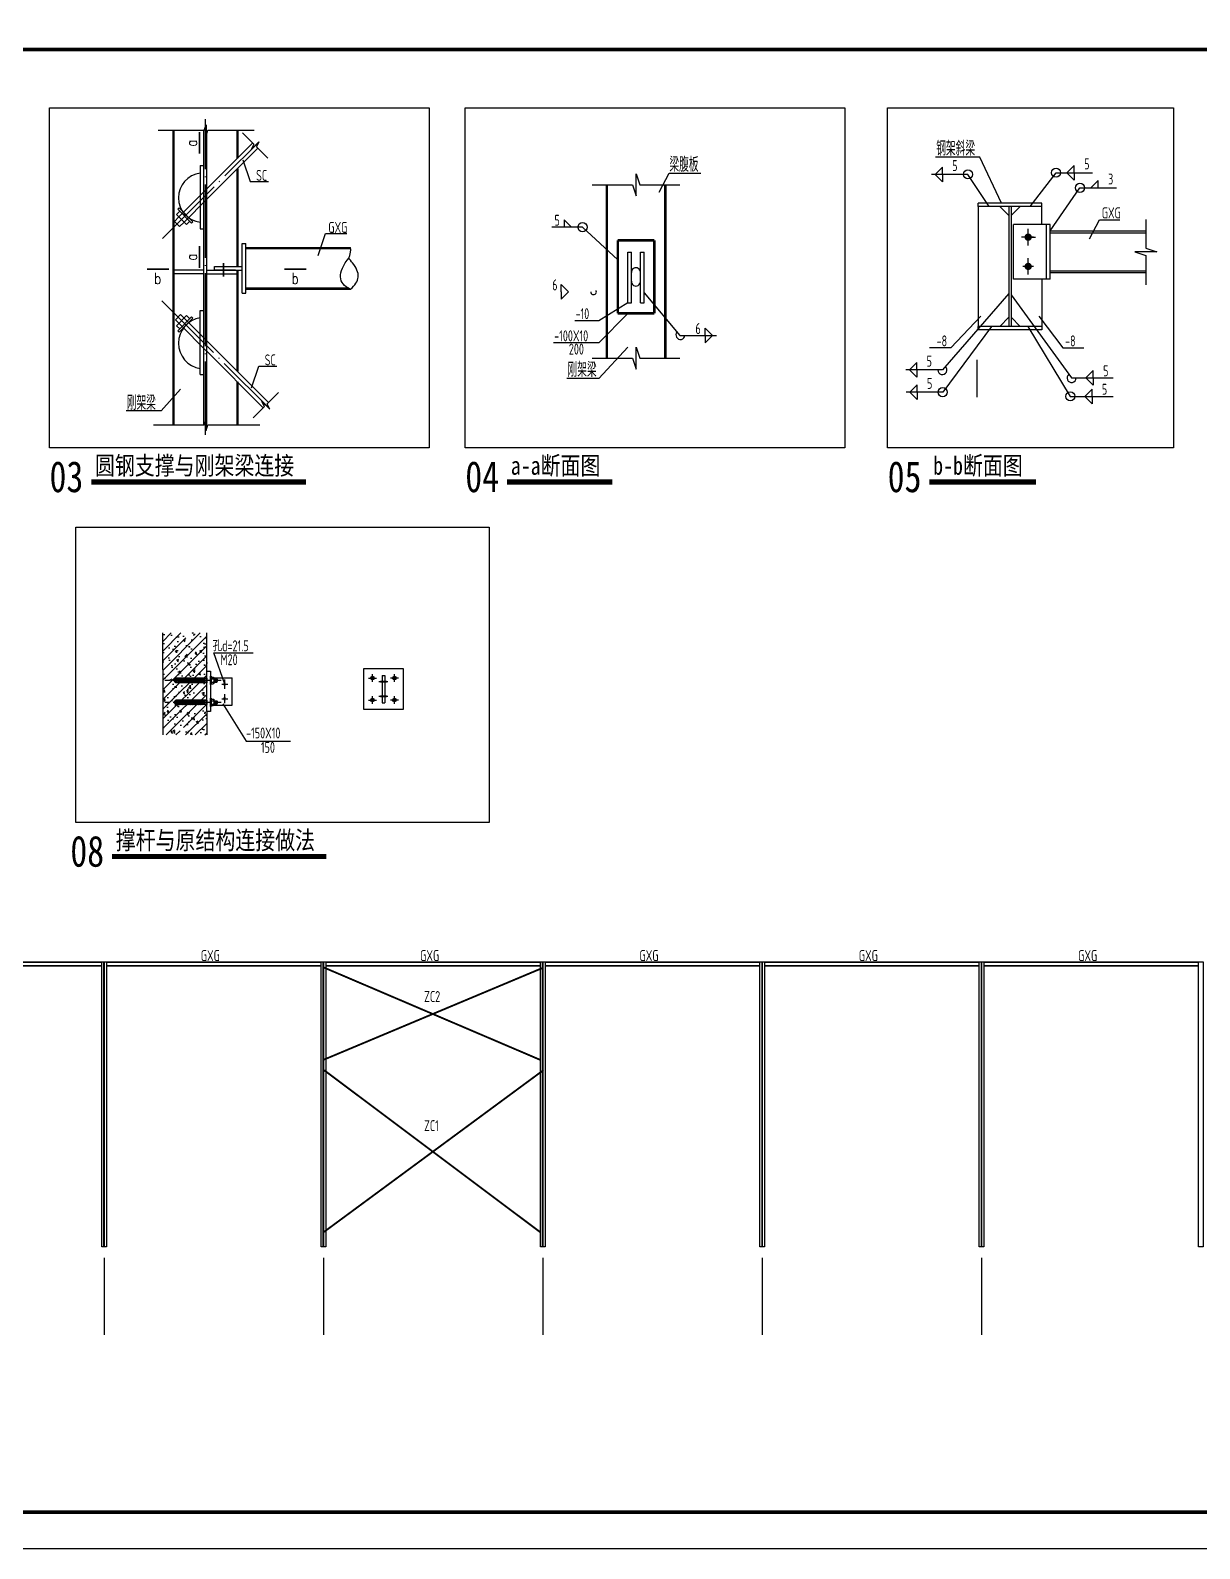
# Model space of a CAD drawing. Extents: x 10220221 to 10320221, y -710711 to -416711.
# Drawn here: x 10249010 to 10280995, y -710711 to -669186 of the extents above; entities that cross this region are included whole.
import ezdxf
from ezdxf.lldxf.tags import DXFTag

# ---------------------------------------------------------------- set-up
doc = ezdxf.new("R2010")
doc.units = 0
doc.header["$LTSCALE"] = 1000
doc.header["$MEASUREMENT"] = 0
doc.linetypes.add('DASHED2', pattern=[0.375, 0.25, -0.125])
doc.linetypes.add('DOTE', pattern=[2.42, 2, -0.2, 0.02, -0.2])
doc.layers.get('0').update_dxf_attribs({"color": 2})
for name, color, linetype in [('_0', 7, 'Continuous'), ('AXIS', 3, 'Continuous'), ('C_P_XF_', 4, 'Continuous'), ('DIM', 7, 'Continuous'), ('DIM_LEAD', 3, 'Continuous'), ('DIM_SYMB', 3, 'Continuous'), ('PUB_TEXT', 7, 'Continuous'), ('PUB_TITLE', 4, 'Continuous'), ('XX1', 7, 'Continuous'), ('ZX', 4, 'Continuous'), ('中文', 2, 'Continuous'), ('剖断线', 253, 'Continuous'), ('图名下划线', 7, 'Continuous'), ('尺寸线及数字', 253, 'Continuous'), ('层0', 7, 'Continuous'), ('层10', 7, 'Continuous'), ('层1003', 253, 'Continuous'), ('层1004', 253, 'Continuous'), ('折断线', 7, 'Continuous'), ('梁构件', 1, 'Continuous'), ('螺栓孔标注', 253, 'Continuous'), ('轴线__点划线', 253, 'Continuous'), ('钢板标注', 253, 'Continuous'), ('钢筋标注', 253, 'Continuous'), ('附图框', 251, 'Continuous')]:
    doc.layers.add(name, color=color, linetype=linetype)
doc.styles.add('BIANHAO', font='SIMHEI.TTF', dxfattribs={"width": 0.8})
doc.styles.add('GBSTYLE', font='SIMPLEX.shx', dxfattribs={"width": 0.7, "bigfont": 'HZTXT.shx'})
doc.styles.add('TSSD', font='tssdeng.shx', dxfattribs={"width": 0.7, "height": 300, "bigfont": 'tssdchn.shx'})
doc.styles.add('TUMING', font='SimSun.ttf', dxfattribs={"width": 0.8, "height": 500})
tags = doc.linetypes.add('DASH', pattern=[0.35, 0.25, -0.1]).pattern_tags.tags
tags[6:7] = [DXFTag(74, 4), DXFTag(75, 0), DXFTag(340, '0'), DXFTag(46, 1.0), DXFTag(50, 0.0), DXFTag(44, 0.0), DXFTag(45, 0.0)]
tags[4:5] = [DXFTag(74, 4), DXFTag(75, 0), DXFTag(340, '0'), DXFTag(46, 1.0), DXFTag(50, 0.0), DXFTag(44, 0.0), DXFTag(45, 0.0)]

# ---------------------------------------------------------------- blocks, each defined once
blk = doc.blocks.new('SC节点1')
for p, q in [((145, 7547), (346, 6953)), ((346, 6953), (851, 6953)), ((2211, 4935), (2412, 5530)), ((2412, 5530), (2989, 5530)), ((381, 1311), (582, 1906)), ((582, 1906), (1079, 1906)), ((-1556, 1278), (-2089, 683)), ((-2089, 683), (-3045, 683))]:
    blk.add_line(p, q)
at = {"layer": '剖断线', "const_width": 45}
for points in [[(-1034, 8314), (-1034, 7714)], [(-1034, 8314), (-1034, 7714)], [(-1034, 5194), (-1034, 4594)], [(-1034, 5194), (-1034, 4594)], [(-2474, 4555), (-1874, 4555)], [(-2474, 4555), (-1874, 4555)], [(1287, 4555), (1887, 4555)], [(1287, 4555), (1887, 4555)]]:
    blk.add_lwpolyline(points, dxfattribs=at)
at = {"layer": '图名下划线', "const_width": 70}
for points in [[(-1750, 4435), (-1750, 8358)], [(-1750, 4435), (-1750, 8358)], [(0, 7591), (0, 8358)], [(0, 7591), (0, 8358)], [(0, 4635), (0, 7308)], [(0, 4635), (0, 7308)], [(-1750, 297), (-1750, 4535)], [(-1750, 297), (-1750, 4535)], [(0, 1761), (0, 4535)], [(0, 1761), (0, 4535)], [(0, 297), (0, 1478)], [(0, 297), (0, 1478)]]:
    blk.add_lwpolyline(points, dxfattribs=at)
at = {"layer": '尺寸线及数字'}
blk.add_line((-56, 4535), (-614, 4535), dxfattribs=at)
blk.add_line((-56, 4535), (-614, 4535), dxfattribs=at)
at = {"layer": '层0', "color": 7}
for p, q in [((-1016, 7394), (-1016, 5659)), ((-1016, 7394), (-1016, 5659)), ((-1016, 7394), (-915, 7393)), ((-1016, 7394), (-1016, 5659)), ((-1016, 7394), (-1016, 5659)), ((-1016, 7394), (-915, 7393)), ((-1594, 6233), (-1630, 6197)), ((-1594, 6233), (-1630, 6197)), ((-1223, 5849), (-1594, 6233)), ((-1223, 5849), (-1594, 6233)), ((-1725, 5866), (-1602, 5989)), ((-1725, 5866), (-1602, 5989)), ((-1584, 5724), (-1725, 5866)), ((-1584, 5724), (-1725, 5866)), ((-1669, 6056), (-1580, 6146)), ((-1669, 6056), (-1580, 6146)), ((-1394, 5781), (-1669, 6056)), ((-1394, 5781), (-1669, 6056)), ((-1256, 5817), (-1630, 6197)), ((-1256, 5817), (-1630, 6197)), ((-1584, 5724), (-1461, 5848)), ((-1584, 5724), (-1461, 5848)), ((-1394, 5781), (-1307, 5868)), ((-1394, 5781), (-1307, 5868)), ((-1256, 5817), (-1223, 5849)), ((-1256, 5817), (-1223, 5849)), ((-1016, 5659), (-915, 5659)), ((-1016, 5659), (-915, 5659)), ((131, 5265), (231, 5265)), ((131, 3905), (131, 5265)), ((131, 5265), (231, 5265)), ((131, 3905), (131, 5265)), ((231, 3905), (231, 5265)), ((231, 3905), (231, 5265)), ((231, 5155), (3088, 5155)), ((231, 5155), (3088, 5155)), ((-627, 4535), (-627, 4635)), ((-627, 4635), (131, 4635)), ((-627, 4535), (-627, 4635)), ((-627, 4635), (131, 4635)), ((-915, 4535), (-1750, 4535)), ((-915, 4535), (-1750, 4535)), ((-915, 4435), (-1750, 4435)), ((-915, 4435), (-1750, 4435)), ((-915, 4435), (-1584, 4435)), ((-915, 4435), (-1584, 4435)), ((-915, 4435), (-915, 4535)), ((-915, 4435), (-915, 4535)), ((-835, 4535), (131, 4535)), ((-835, 4535), (131, 4535)), ((-835, 4435), (0, 4435)), ((-835, 4435), (0, 4435)), ((131, 3905), (231, 3905)), ((131, 3905), (231, 3905)), ((231, 4015), (3088, 4015)), ((231, 4015), (3088, 4015)), ((-1016, 1676), (-1016, 3427)), ((-1016, 3427), (-915, 3427)), ((-1016, 1676), (-1016, 3427)), ((-1016, 3427), (-915, 3427)), ((-1699, 3177), (-1558, 3319)), ((-1699, 3177), (-1558, 3319)), ((-1699, 3177), (-1602, 3080)), ((-1699, 3177), (-1602, 3080)), ((-1394, 3288), (-1669, 3013)), ((-1394, 3288), (-1669, 3013)), ((-1669, 3013), (-1580, 2923)), ((-1669, 3013), (-1580, 2923)), ((-1256, 3253), (-1630, 2873)), ((-1256, 3253), (-1630, 2873)), ((-1256, 3253), (-1630, 2873)), ((-1256, 3253), (-1630, 2873)), ((-1223, 3220), (-1594, 2836)), ((-1223, 3220), (-1594, 2836)), ((-1558, 3319), (-1461, 3222)), ((-1558, 3319), (-1461, 3222)), ((-1394, 3288), (-1307, 3201)), ((-1394, 3288), (-1307, 3201)), ((-1256, 3253), (-1223, 3220)), ((-1256, 3253), (-1223, 3220)), ((-1594, 2836), (-1630, 2873)), ((-1594, 2836), (-1630, 2873)), ((-835, 2596), (849, 912)), ((-835, 2596), (849, 912)), ((-835, 2313), (708, 770)), ((-835, 2313), (708, 770)), ((-1016, 1676), (-915, 1676)), ((-1016, 1676), (-915, 1676))]:
    blk.add_line(p, q, dxfattribs=at)
blk.add_lwpolyline([(3088, 4015), (3027, 4045), (2974, 4078), (2928, 4115), (2890, 4155), (2861, 4198), (2839, 4244), (2825, 4294), (2819, 4346), (2821, 4402), (2831, 4461), (2849, 4523), (2874, 4589), (2908, 4657), (2949, 4729), (2999, 4804), (3045, 4863), (3077, 4936), (3095, 5022), (3099, 5090), (3088, 5155)], dxfattribs=at)
blk.add_lwpolyline([(3088, 4015), (3027, 4045), (2974, 4078), (2928, 4115), (2890, 4155), (2861, 4198), (2839, 4244), (2825, 4294), (2819, 4346), (2821, 4402), (2831, 4461), (2849, 4523), (2874, 4589), (2908, 4657), (2949, 4729), (2999, 4804), (3045, 4863), (3077, 4936), (3095, 5022), (3099, 5090), (3088, 5155)], dxfattribs=at)
at = {"layer": '层0', "color": 7, "const_width": 45}
blk.add_lwpolyline([(-381, 4355), (-381, 4725)], dxfattribs=at)
blk.add_lwpolyline([(-381, 4355), (-381, 4725)], dxfattribs=at)
at = {"layer": '层0'}
for centre, radius, start, end in [((-943, 6511), 673, 96.2653, 263.7419), ((-943, 6511), 673, 96.2653, 263.7418), ((-915, 2534), 700, 98.2763, 261.7185), ((-915, 2534), 700, 98.2813, 261.7188)]:
    blk.add_arc(centre, radius, start, end, dxfattribs=at)
at = {"layer": '层1003'}
for p, q in [((-835, 6756), (415, 8006)), ((-835, 6756), (415, 8006)), ((-835, 6473), (557, 7865)), ((-835, 6473), (557, 7865))]:
    blk.add_line(p, q, dxfattribs=at)
at = {"layer": '层1004', "linetype": 'DASH'}
for p, q in [((-915, 297), (-915, 8358)), ((-835, 297), (-835, 8358)), ((231, 5125), (3088, 5125)), ((231, 4045), (3033, 4045))]:
    blk.add_line(p, q, dxfattribs=at)
at = {"layer": '层1004', "color": 7}
for p, q in [((-1602, 5989), (-835, 6756)), ((-1602, 5989), (-835, 6756)), ((-1461, 5848), (-835, 6473)), ((-1461, 5848), (-835, 6473)), ((3045, 4863), (3045, 4863)), ((3045, 4863), (3045, 4863)), ((-1602, 3080), (-815, 2293)), ((-1602, 3080), (-815, 2293)), ((-1461, 3222), (-835, 2596)), ((-1461, 3222), (-835, 2596))]:
    blk.add_line(p, q, dxfattribs=at)
blk.add_lwpolyline([(3088, 4015), (3136, 4052), (3177, 4091), (3213, 4131), (3242, 4172), (3266, 4213), (3284, 4256), (3296, 4300), (3303, 4344), (3304, 4390), (3298, 4437), (3287, 4484), (3270, 4533), (3248, 4582), (3219, 4633), (3185, 4684), (3149, 4734), (3118, 4762), (3090, 4801), (3066, 4835), (3045, 4863), (3045, 4863)], dxfattribs=at)
blk.add_lwpolyline([(3088, 4015), (3136, 4052), (3177, 4091), (3213, 4131), (3242, 4172), (3266, 4213), (3284, 4256), (3296, 4300), (3303, 4344), (3304, 4390), (3298, 4437), (3287, 4484), (3270, 4533), (3248, 4582), (3219, 4633), (3185, 4684), (3149, 4734), (3118, 4762), (3090, 4801), (3066, 4835), (3045, 4863), (3045, 4863)], dxfattribs=at)
at = {"layer": '折断线'}
for points in [[(-2168, 8358), (-907, 8358), (-857, 8508), (-857, 8208), (-807, 8358), (454, 8358)], [(-2168, 8358), (-907, 8358), (-857, 8508), (-857, 8208), (-807, 8358), (454, 8358)], [(136, 8285), (447, 7974), (377, 7833), (589, 8045), (518, 7903), (829, 7592)], [(136, 8285), (447, 7974), (377, 7833), (589, 8045), (518, 7903), (829, 7592)], [(429, 491), (740, 803), (669, 944), (882, 732), (811, 873), (1122, 1184)], [(429, 491), (740, 803), (669, 944), (882, 732), (811, 873), (1122, 1184)], [(-2298, 297), (-906, 297), (-856, 447), (-856, 147), (-806, 297), (608, 297)], [(-2298, 297), (-906, 297), (-856, 447), (-856, 147), (-806, 297), (608, 297)]]:
    blk.add_lwpolyline(points, dxfattribs=at)
at = {"layer": '轴线__点划线', "color": 94, "linetype": 'DOTE'}
for p, q in [((-875, 32), (-875, 8660)), ((-2052, 5397), (583, 8032)), ((-2072, 3692), (875, 744))]:
    blk.add_line(p, q, dxfattribs=at)
at = {"ltscale": 50, "style": 'GBSTYLE', "width": 0.8}
for p in [(-1108, 7908, 0), (-1108, 4788, 0)]:
    blk.add_text('a', height=300, rotation=90, dxfattribs=at).set_placement(p)
for p in [(-2279, 4155, 0), (1482, 4155, 0)]:
    blk.add_text('b', height=300, dxfattribs=at).set_placement(p)
at = {"layer": '钢筋标注', "style": 'TSSD', "width": 0.7}
for s, height, p in [('SC', 300, (511, 6974, 0)), ('GXG', 300, (2486, 5551, 0)), ('SC', 300, (746, 1927, 0)), ('刚架梁', 400, (-3028, 705, 0))]:
    blk.add_text(s, height=height, dxfattribs=at).set_placement(p)
blk = doc.blocks.new('SC节点4')
for p, q in [((629, 4839), (901, 5359)), ((901, 5359), (1769, 5359)), ((-1965, 4084), (-1965, 3884)), ((-230, 1815), (-1016, 1326)), ((-1016, 1326), (-1674, 1326)), ((-230, 1525), (-1016, 720)), ((-1016, 720), (-2257, 720)), ((-230, 606), (-1016, -254)), ((-1016, -254), (-1893, -254))]:
    blk.add_line(p, q)
blk.add_arc((-1164, 2117), 77.6, 180, 28.5309)
at = {"layer": 'DIM_LEAD'}
for p, q in [((220, 2086), (1193, 922)), ((1193, 922), (2195, 922))]:
    blk.add_line(p, q, dxfattribs=at)
blk.add_lwpolyline([(220, 2086, 0, 26.7, 0), (284, 2009, 0, 0, 0)], format="xyseb", dxfattribs=at)
at = {"layer": '图名下划线', "const_width": 70}
for points in [[(-800, 300), (-800, 5043)], [(-800, 300), (-800, 5043)], [(800, 5043), (800, 300)], [(800, 5043), (800, 300)], [(-500, 1525), (-500, 3525)], [(-500, 3525), (500, 3525)], [(-500, 1525), (-500, 3525)], [(-500, 3525), (500, 3525)], [(500, 3525), (500, 1525)], [(500, 3525), (500, 1525)], [(500, 1525), (-500, 1525)], [(500, 1525), (-500, 1525)]]:
    blk.add_lwpolyline(points, dxfattribs=at)
at = {"layer": '层1003'}
for p, q in [((-1465, 3884), (-2306, 3884)), ((-1465, 3884), (-2306, 3884)), ((-1765, 3884), (-1965, 4084)), ((-1765, 3884), (-1965, 4084)), ((-500, 2992), (-1465, 3884)), ((-500, 2992), (-1465, 3884)), ((-2051, 2117), (-2051, 2317)), ((-1851, 2117), (-2051, 2317)), ((-2051, 2117), (-2051, 2317)), ((-1851, 2117), (-2051, 2317)), ((-2051, 2117), (-2051, 1917)), ((-1851, 2117), (-2051, 1917)), ((-2051, 2117), (-2051, 1917)), ((-1851, 2117), (-2051, 1917)), ((1888, 922), (1888, 1122)), ((1888, 1122), (2088, 922)), ((1888, 922), (1888, 1122)), ((1888, 1122), (2088, 922)), ((1888, 922), (1888, 722)), ((1888, 722), (2088, 922)), ((1888, 922), (1888, 722)), ((1888, 722), (2088, 922))]:
    blk.add_line(p, q, dxfattribs=at)
blk.add_circle((-1465, 3884), 125, dxfattribs=at)
blk.add_circle((-1465, 3884), 125, dxfattribs=at)
blk.add_arc((1213, 939), 125, 141.0868, 352.1743, dxfattribs=at)
at = {"layer": '层1004'}
for p, q in [((-230, 1815), (-230, 3205)), ((-230, 3205), (-130, 3205)), ((-230, 1815), (-230, 3205)), ((-230, 3205), (-130, 3205)), ((-130, 1815), (-130, 3205)), ((-130, 1815), (-130, 3205)), ((120, 1815), (120, 3205)), ((120, 3205), (220, 3205)), ((120, 1815), (120, 3205)), ((120, 3205), (220, 3205)), ((220, 1815), (220, 3205)), ((220, 1815), (220, 3205)), ((-230, 1815), (-130, 1815)), ((-230, 1815), (-130, 1815)), ((120, 1815), (220, 1815)), ((120, 1815), (220, 1815))]:
    blk.add_line(p, q, dxfattribs=at)
for centre, start, end in [((-5, 2650), 357.6914, 182.3086), ((-5, 2650), 357.6879, 182.3121), ((-5, 2400), 177.713, 2.2764), ((-5, 2400), 177.7198, 2.2766)]:
    blk.add_arc(centre, 125, start, end, dxfattribs=at)
at = {"layer": '折断线'}
for points in [[(-1200, 5043), (-100, 5043), (0, 4743), (0, 5343), (100, 5043), (1200, 5043)], [(-1200, 5043), (-100, 5043), (0, 4743), (0, 5343), (100, 5043), (1200, 5043)], [(-1200, 300), (-100, 300), (0, 0), (0, 600), (100, 300), (1200, 300)], [(-1200, 300), (-100, 300), (0, 0), (0, 600), (100, 300), (1200, 300)]]:
    blk.add_lwpolyline(points, dxfattribs=at)
at = {"layer": '钢筋标注', "style": 'TSSD', "width": 0.7}
for s, height, p in [('梁腹板', 400, (911, 5401)), ('5', 300, (-2233, 3922)), ('6', 300, (-2294, 2156)), ('-10', 300, (-1656, 1368)), ('6', 300, (1623, 961)), ('-100X10', 300, (-2240, 762)), ('200', 300, (-1839, 399)), ('刚架梁', 400, (-1876, -212))]:
    blk.add_text(s, height=height, dxfattribs=at).set_placement(p)
blk = doc.blocks.new('SC节点5')
for p, q in [((-825, 6462), (-2034, 6462)), ((-231, 5205), (-825, 6462)), ((2176, 4227), (2449, 4747)), ((2449, 4747), (3006, 4747)), ((-792, 2116), (-1620, 1245)), ((787, 2116), (1447, 1245)), ((-1620, 1245), (-2197, 1245)), ((1447, 1245), (2023, 1245))]:
    blk.add_line(p, q)
at = {"linetype": 'ByBlock', "ltscale": 0.01}
for p, q in [((-870, 5115), (-870, 5205)), ((870, 5115), (870, 5205))]:
    blk.add_line(p, q, dxfattribs=at)
at = {"layer": '中文'}
for p, q in [((870, 5205), (-870, 5205)), ((870, 5205), (-870, 5205)), ((870, 5115), (-870, 5115)), ((-870, 5115), (-870, 1835)), ((870, 5115), (-870, 5115)), ((-30, 4865), (-280, 5115)), ((-30, 4865), (-280, 5115)), ((-30, 5115), (-30, 1835)), ((-30, 5115), (-30, 1835)), ((30, 5115), (30, 1835)), ((280, 5115), (30, 4865)), ((30, 5115), (30, 1835)), ((280, 5115), (30, 4865)), ((870, 4625), (870, 5115)), ((1099, 4445), (3719, 4445)), ((1099, 4445), (3719, 4445)), ((870, 3125), (870, 1835)), ((870, 3125), (870, 1835)), ((1099, 3305), (3719, 3305)), ((1099, 3305), (3719, 3305)), ((-30, 2085), (-280, 1835)), ((-30, 2085), (-280, 1835)), ((30, 2085), (280, 1835)), ((30, 2085), (280, 1835)), ((-870, 1745), (-870, 1835)), ((870, 1835), (-870, 1835)), ((-870, 1745), (-870, 1835)), ((870, 1835), (-870, 1835)), ((870, 1745), (-870, 1745)), ((870, 1745), (-870, 1745)), ((870, 1835), (870, 1745)), ((870, 1835), (870, 1745))]:
    blk.add_line(p, q, dxfattribs=at)
at = {"layer": '尺寸线及数字'}
blk.add_line((-900, -100), (-900, 923), dxfattribs=at)
blk.add_line((-900, -100), (-900, 923), dxfattribs=at)
at = {"layer": '层10'}
for p, q in [((99, 3125), (99, 4625)), ((1099, 4625), (99, 4625)), ((99, 3125), (99, 4625)), ((1099, 4625), (99, 4625)), ((999, 3125), (999, 4625)), ((999, 3125), (999, 4625)), ((1099, 3125), (1099, 4625)), ((1099, 3125), (1099, 4625)), ((649, 4275), (349, 4275)), ((649, 4275), (349, 4275)), ((499, 4050), (499, 4500)), ((499, 4050), (499, 4500)), ((649, 3475), (349, 3475)), ((649, 3475), (349, 3475)), ((499, 3250), (499, 3700)), ((499, 3250), (499, 3700)), ((1099, 3125), (99, 3125)), ((1099, 3125), (99, 3125))]:
    blk.add_line(p, q, dxfattribs=at)
at = {"layer": '层10', "color": 7}
for p, q in [((499, 4275), (321, 4275)), ((499, 4275), (321, 4275)), ((499, 4075), (499, 4475)), ((499, 4075), (499, 4475)), ((499, 4275), (703, 4275)), ((499, 4275), (703, 4275))]:
    blk.add_line(p, q, dxfattribs=at)
at = {"layer": '层10', "const_width": 100}
for points in [[(549, 4275, 1), (449, 4275, 1), (549, 4275, 1)], [(549, 4275, 1), (449, 4275, 1), (549, 4275, 1)], [(549, 3475, 1), (449, 3475, 1), (549, 3475, 1)], [(549, 3475, 1), (449, 3475, 1), (549, 3475, 1)]]:
    blk.add_lwpolyline(points, format="xyb", dxfattribs=at)
at = {"layer": '层1003'}
for p, q in [((1561, 6038), (1761, 6238)), ((1561, 6038), (1761, 6238)), ((1761, 6038), (1761, 6238)), ((1761, 6038), (1761, 6238)), ((-1149, 5992), (-2149, 5992)), ((-1149, 5992), (-2149, 5992)), ((-1849, 6192), (-2049, 5992)), ((-1849, 6192), (-2049, 5992)), ((-1849, 5792), (-2049, 5992)), ((-1849, 5792), (-2049, 5992)), ((-1849, 5992), (-1849, 6192)), ((-1849, 5992), (-1849, 6192)), ((-1849, 5992), (-1849, 5792)), ((-1849, 5992), (-1849, 5792)), ((-564, 5115), (-1149, 5992)), ((-564, 5115), (-1149, 5992)), ((550, 5115), (1261, 6038)), ((550, 5115), (1261, 6038)), ((1261, 6038), (2262, 6038)), ((1261, 6038), (2262, 6038)), ((1561, 6038), (1761, 5838)), ((1561, 6038), (1761, 5838)), ((1761, 6038), (1761, 5838)), ((1761, 6038), (1761, 5838)), ((2216, 5625), (2416, 5825)), ((2216, 5625), (2416, 5825)), ((2416, 5625), (2416, 5825)), ((2416, 5625), (2416, 5825)), ((1099, 4445), (1916, 5625)), ((1099, 4445), (1916, 5625)), ((1916, 5625), (2916, 5625)), ((1916, 5625), (2916, 5625)), ((-30, 2733), (-1849, 644)), ((-30, 2733), (-1849, 644)), ((30, 2698), (1686, 426)), ((30, 2698), (1686, 426)), ((-506, 1835), (-1838, 36)), ((-506, 1835), (-1838, 35)), ((492, 1835), (1652, -79)), ((492, 1835), (1652, -79)), ((-2549, 844), (-2749, 644)), ((-2549, 844), (-2749, 644)), ((-2549, 644), (-2549, 844)), ((-2549, 644), (-2549, 844)), ((-1849, 644), (-2849, 644)), ((-1849, 644), (-2849, 644)), ((-2549, 444), (-2749, 644)), ((-2549, 444), (-2749, 644)), ((-2549, 644), (-2549, 444)), ((-2549, 644), (-2549, 444)), ((1686, 426), (2821, 426)), ((1686, 426), (2821, 426)), ((2080, 426), (2280, 626)), ((2080, 426), (2280, 626)), ((2080, 426), (2280, 226)), ((2080, 426), (2280, 226)), ((2280, 426), (2280, 626)), ((2280, 426), (2280, 626)), ((2280, 426), (2280, 226)), ((2280, 426), (2280, 226)), ((-1838, 36), (-2838, 36)), ((-1838, 35), (-2838, 35)), ((-2538, 236), (-2738, 36)), ((-2538, 236), (-2738, 35)), ((-2538, -164), (-2738, 36)), ((-2538, -165), (-2738, 35)), ((-2538, 36), (-2538, 236)), ((-2538, 35), (-2538, 236)), ((-2538, 36), (-2538, -164)), ((-2538, 35), (-2538, -165)), ((2045, -79), (2245, 121)), ((2045, -79), (2245, 121)), ((2245, -79), (2245, 121)), ((2245, -79), (2245, 121)), ((1652, -79), (2652, -79)), ((1652, -79), (2825, -79)), ((2045, -79), (2245, -279)), ((2045, -79), (2245, -279)), ((2245, -79), (2245, -279)), ((2245, -79), (2245, -279))]:
    blk.add_line(p, q, dxfattribs=at)
for centre in [(-1149, 5992), (-1149, 5992), (1261, 6038), (1261, 6038), (1916, 5625), (1916, 5625), (-1838, 36), (-1838, 35), (1652, -79), (1652, -79)]:
    blk.add_circle(centre, 125, dxfattribs=at)
for centre, start, end in [((-1849, 644), 179.9091, 48.9607), ((-1849, 644), 179.9013, 48.9919), ((1686, 426), 126.1724, 0), ((1686, 426), 126.175, 0)]:
    blk.add_arc(centre, 125, start, end, dxfattribs=at)
for points in [[(-564, 5115), (-632, 5190), (-607, 5207)], [(-564, 5115), (-632, 5190), (-607, 5207)], [(550, 5115), (599, 5204), (623, 5185)], [(550, 5115), (599, 5204), (623, 5185)], [(1099, 4445), (1143, 4536), (1168, 4519)], [(1099, 4445), (1143, 4536), (1168, 4519)], [(-30, 2733), (-85, 2648), (-107, 2667)], [(-30, 2733), (-85, 2648), (-107, 2667)], [(30, 2698), (101, 2626), (77, 2609)], [(30, 2698), (101, 2626), (77, 2609)], [(-506, 1835), (-554, 1746), (-578, 1764)], [(-506, 1835), (-554, 1746), (-578, 1764)], [(492, 1835), (557, 1758), (531, 1742)], [(492, 1835), (557, 1758), (531, 1742)]]:
    blk.add_solid(points, dxfattribs=at)
at = {"layer": '层1004', "linetype": 'DASH'}
for p, q in [((1099, 4395), (3719, 4395)), ((1099, 3355), (3719, 3355))]:
    blk.add_line(p, q, dxfattribs=at)
at = {"layer": '折断线'}
blk.add_lwpolyline([(3719, 4760), (3719, 3975), (4019, 3875), (3419, 3875), (3719, 3775), (3719, 2970)], dxfattribs=at)
blk.add_lwpolyline([(3719, 4760), (3719, 3975), (4019, 3875), (3419, 3875), (3719, 3775), (3719, 2970)], dxfattribs=at)
at = {"layer": '钢筋标注', "style": 'TSSD', "width": 0.7}
for s, height, p in [('钢架斜梁', 400, (-2016, 6504)), ('5', 300, (-1579, 6082)), ('5', 300, (2032, 6128)), ('3', 300, (2686, 5715)), ('GXG', 300, (2512, 4789)), ('-8', 300, (-2006, 1287)), ('-8', 300, (1509, 1287)), ('5', 300, (-2279, 734)), ('5', 300, (-2268, 126)), ('5', 300, (2550, 469)), ('5', 300, (2515, -36))]:
    blk.add_text(s, height=height, dxfattribs=at).set_placement(p)
blk = doc.blocks.new('A$C28856B2C')
at = {"layer": 'XX1'}
h = blk.add_hatch(dxfattribs=at)
h.set_pattern_fill('ANSI31', color=256, scale=15, angle=-180, style=0)
h.set_pattern_definition([(135, (-168973.6758, 823486.4336), (-1.3258252147, -1.3258252147), [])])
h.paths.add_polyline_path([(42.7, 15), (47.7, 21), (50.9, 21), (51.2, 21.6), (51.2, 21), (56.1, 21), (56.5, 21.6), (56.5, 21), (61.4, 21), (61.7, 21.6), (61.8, 21), (66.7, 21), (67, 21.6), (67.1, 21), (72, 21), (72.3, 21.6), (72.3, 21), (77.3, 21), (77.6, 21.6), (77.6, 21), (82.5, 21), (82.9, 21.6), (82.9, 21), (87.8, 21), (88.1, 21.6), (88.2, 21), (93.1, 21), (93.4, 21.6), (93.4, 21), (98.4, 21), (98.7, 21.6), (98.7, 21), (103.6, 21), (104, 21.6), (104, 21), (108.9, 21), (109.2, 21.6), (109.3, 21), (114.2, 21), (114.5, 21.6), (114.6, 21), (119.5, 21), (119.8, 21.6), (119.8, 21), (124.7, 21), (125.1, 21.6), (125.1, 21), (130, 21), (130.3, 21.6), (130.4, 21), (135.3, 21), (135.6, 21.6), (135.7, 21), (140.6, 21), (140.9, 21.6), (140.9, 21), (145.9, 21), (146.2, 21.6), (146.2, 21), (153.2, 21), (153.2, 23.4), (40.3, 23.4), (33.8, 15)])
h.paths.add_polyline_path([(40.3, 6.6), (153.2, 6.6), (153.2, 9), (143.9, 9), (143.5, 8.4), (143.5, 9), (138.6, 9), (138.3, 8.4), (138.2, 9), (133.3, 9), (133, 8.4), (132.9, 9), (128, 9), (127.7, 8.4), (127.7, 9), (122.8, 9), (122.4, 8.4), (122.4, 9), (117.5, 9), (117.2, 8.4), (117.1, 9), (112.2, 9), (111.9, 8.4), (111.8, 9), (106.9, 9), (106.6, 8.4), (106.6, 9), (101.6, 9), (101.3, 8.4), (101.3, 9), (96.4, 9), (96, 8.4), (96, 9), (91.1, 9), (90.8, 8.4), (90.7, 9), (85.8, 9), (85.5, 8.4), (85.5, 9), (80.5, 9), (80.2, 8.4), (80.2, 9), (75.3, 9), (74.9, 8.4), (74.9, 9), (70, 9), (69.7, 8.4), (69.6, 9), (64.7, 9), (64.4, 8.4), (64.3, 9), (59.4, 9), (59.1, 8.4), (59.1, 9), (54.2, 9), (53.8, 8.4), (53.8, 9), (48.9, 9), (48.6, 8.4), (48.5, 9), (47.7, 9), (42.7, 15), (33.8, 15)])
at = {"layer": 'XX1', "linetype": 'DASHED2', "ltscale": 0.1}
blk.add_line((205.6, 15), (0, 15), dxfattribs=at)
at = {"layer": 'XX1', "color": 7}
for p, q in [((47.7, 21), (42.7, 15)), ((47.7, 9), (42.7, 15)), ((153.2, 21), (47.7, 21)), ((153.2, 9), (47.7, 9)), ((48.5, 9), (51.2, 21)), ((48.5, 9), (50.9, 21)), ((48.5, 9), (48.6, 8.4)), ((48.6, 8.4), (48.9, 9)), ((48.9, 9), (51.2, 21)), ((50.9, 21), (51.2, 21.6)), ((51.2, 21.6), (51.2, 21)), ((53.8, 9), (56.5, 21)), ((53.8, 9), (56.1, 21)), ((53.8, 8.4), (54.2, 9)), ((53.8, 9), (53.8, 8.4)), ((54.2, 9), (56.5, 21)), ((56.1, 21), (56.5, 21.6)), ((56.5, 21.6), (56.5, 21)), ((59.1, 9), (61.8, 21)), ((59.1, 9), (61.4, 21)), ((59.1, 8.4), (59.4, 9)), ((59.1, 9), (59.1, 8.4)), ((59.4, 9), (61.8, 21)), ((61.4, 21), (61.7, 21.6)), ((61.7, 21.6), (61.8, 21)), ((64.3, 9), (67.1, 21)), ((64.3, 9), (66.7, 21)), ((64.3, 9), (64.4, 8.4)), ((64.4, 8.4), (64.7, 9)), ((64.7, 9), (67.1, 21)), ((66.7, 21), (67, 21.6)), ((67, 21.6), (67.1, 21)), ((69.6, 9), (72.3, 21)), ((69.6, 9), (72, 21)), ((69.6, 9), (69.7, 8.4)), ((69.7, 8.4), (70, 9)), ((70, 9), (72.3, 21)), ((72, 21), (72.3, 21.6)), ((72.3, 21.6), (72.3, 21)), ((74.9, 9), (77.6, 21)), ((74.9, 9), (77.3, 21)), ((74.9, 8.4), (75.3, 9)), ((74.9, 9), (74.9, 8.4)), ((75.3, 9), (77.6, 21)), ((77.3, 21), (77.6, 21.6)), ((77.6, 21.6), (77.6, 21)), ((80.2, 9), (82.9, 21)), ((80.2, 9), (82.5, 21)), ((80.2, 8.4), (80.5, 9)), ((80.2, 9), (80.2, 8.4)), ((80.5, 9), (82.9, 21)), ((82.5, 21), (82.9, 21.6)), ((82.9, 21.6), (82.9, 21)), ((85.5, 9), (88.2, 21)), ((85.5, 9), (87.8, 21)), ((85.5, 8.4), (85.8, 9)), ((85.5, 9), (85.5, 8.4)), ((85.8, 9), (88.2, 21)), ((87.8, 21), (88.1, 21.6)), ((88.1, 21.6), (88.2, 21)), ((90.7, 9), (93.4, 21)), ((90.7, 9), (93.1, 21)), ((90.7, 9), (90.8, 8.4)), ((90.8, 8.4), (91.1, 9)), ((91.1, 9), (93.4, 21)), ((93.1, 21), (93.4, 21.6)), ((93.4, 21.6), (93.4, 21)), ((96, 9), (98.7, 21)), ((96, 9), (98.4, 21)), ((96, 8.4), (96.4, 9)), ((96, 9), (96, 8.4)), ((96.4, 9), (98.7, 21)), ((98.4, 21), (98.7, 21.6)), ((98.7, 21.6), (98.7, 21)), ((101.3, 9), (104, 21)), ((101.3, 9), (103.6, 21)), ((101.3, 8.4), (101.6, 9)), ((101.3, 9), (101.3, 8.4)), ((101.6, 9), (104, 21)), ((103.6, 21), (104, 21.6)), ((104, 21.6), (104, 21)), ((106.6, 9), (109.3, 21)), ((106.6, 9), (108.9, 21)), ((106.6, 8.4), (106.9, 9)), ((106.6, 9), (106.6, 8.4)), ((106.9, 9), (109.3, 21)), ((108.9, 21), (109.2, 21.6)), ((109.2, 21.6), (109.3, 21)), ((111.8, 9), (114.6, 21)), ((111.8, 9), (114.2, 21)), ((111.8, 9), (111.9, 8.4)), ((111.9, 8.4), (112.2, 9)), ((112.2, 9), (114.6, 21)), ((114.2, 21), (114.5, 21.6)), ((114.5, 21.6), (114.6, 21)), ((117.1, 9), (119.8, 21)), ((117.1, 9), (119.5, 21)), ((117.1, 9), (117.2, 8.4)), ((117.2, 8.4), (117.5, 9)), ((117.5, 9), (119.8, 21)), ((119.5, 21), (119.8, 21.6)), ((119.8, 21.6), (119.8, 21)), ((122.4, 9), (125.1, 21)), ((122.4, 9), (124.7, 21)), ((122.4, 8.4), (122.8, 9)), ((122.4, 9), (122.4, 8.4)), ((122.8, 9), (125.1, 21)), ((124.7, 21), (125.1, 21.6)), ((125.1, 21.6), (125.1, 21)), ((127.7, 9), (130.4, 21)), ((127.7, 9), (130, 21)), ((127.7, 8.4), (128, 9)), ((127.7, 9), (127.7, 8.4)), ((128, 9), (130.4, 21)), ((130, 21), (130.3, 21.6)), ((130.3, 21.6), (130.4, 21)), ((132.9, 9), (135.7, 21)), ((132.9, 9), (135.3, 21)), ((132.9, 9), (133, 8.4)), ((133, 8.4), (133.3, 9)), ((133.3, 9), (135.7, 21)), ((135.3, 21), (135.6, 21.6)), ((135.6, 21.6), (135.7, 21)), ((138.2, 9), (140.9, 21)), ((138.2, 9), (140.6, 21)), ((138.2, 9), (138.3, 8.4)), ((138.3, 8.4), (138.6, 9)), ((138.6, 9), (140.9, 21)), ((140.6, 21), (140.9, 21.6)), ((140.9, 21.6), (140.9, 21)), ((143.5, 9), (146.2, 21)), ((143.5, 9), (145.9, 21)), ((143.5, 8.4), (143.9, 9)), ((143.5, 9), (143.5, 8.4)), ((143.9, 9), (146.2, 21)), ((145.9, 21), (146.2, 21.6)), ((146.2, 21.6), (146.2, 21)), ((146.2, 21), (146.2, 9)), ((166.2, 30), (168.9, 30)), ((166.2, 0), (166.2, 30)), ((166.2, 0), (168.9, 0)), ((168.9, 24.3), (168.9, 30)), ((168.9, 5.7), (168.9, 24.3)), ((168.9, 0), (168.9, 5.7)), ((171.6, 27), (176.7, 27)), ((171.6, 21), (176.7, 21)), ((171.6, 9), (176.7, 9)), ((171.6, 3), (176.7, 3)), ((179.4, 5.7), (179.4, 24.3)), ((179.4, 21), (189.6, 21)), ((179.4, 9), (189.6, 9)), ((189.6, 21), (191.2, 19.4)), ((189.6, 9), (191.2, 10.7)), ((191.2, 10.7), (191.2, 19.4))]:
    blk.add_line(p, q, dxfattribs=at)
at = {"layer": 'XX1'}
blk.add_line((153.2, 6.6), (153.2, 23.4), dxfattribs=at)
at = {"layer": 'XX1', "color": 7, "linetype": 'Continuous'}
for p, q in [((179.4, 19.4), (191.2, 19.4)), ((179.4, 10.7), (191.2, 10.7))]:
    blk.add_line(p, q, dxfattribs=at)
at = {"layer": 'XX1', "color": 7, "linetype": 'DASHED2'}
blk.add_line((189.6, 9), (189.6, 21), dxfattribs=at)
at = {"layer": 'XX1', "color": 7}
for centre, start, end in [((171.6, 24.3), 90, 180), ((171.6, 23.7), 180, 270), ((171.6, 18.3), 90, 180), ((171.6, 11.7), 180, 270), ((171.6, 6.3), 90, 180), ((171.6, 5.7), 180, 270), ((176.7, 24.3), 0, 90), ((176.7, 23.7), 270, 0), ((176.7, 18.3), 0, 90), ((176.7, 11.7), 270, 0), ((176.7, 6.3), 0, 90), ((176.7, 5.7), 270, 0)]:
    blk.add_arc(centre, 2.7, start, end, dxfattribs=at)
at = {"layer": 'ZX'}
for p, q in [((40.3, 23.4), (33.8, 15)), ((33.8, 15), (40.3, 6.6)), ((153.2, 23.4), (40.3, 23.4)), ((153.2, 6.6), (40.3, 6.6))]:
    blk.add_line(p, q, dxfattribs=at)
blk = doc.blocks.new('A$C095529E0')
h = blk.add_hatch()
h.set_pattern_fill('钢筋混凝土', color=256, scale=15, style=0)
h.set_pattern_definition([(45, (-4966344.806, 1092316.685), (-26.5165043, 26.5165043), []), (50, (-4966344.81, 1092316.685), (107.5890274, -9.4128202), [11.25, -123.75]), (355, (-4966344.81, 1092316.68), (-20.8127, 112.82882), [9, -99]), (100.4514, (-4966335.84, 1092315.9), (86.7764073, 103.4159313), [9.5610285, -105.1713168]), (46.1842, (-4966344.8, 1092346.68), (160.0861573, -24.827852), [16.875, -185.625]), (96.6356, (-4966331.47, 1092344.62), (140.199406, 146.1176806), [14.341543, -157.75695]), (351.1842, (-4966344.8, 1092346.68), (140.199292, 146.11779), [13.5, -148.5]), (21, (-4966329.81, 1092339.185), (89.5360578, -60.3928336), [11.25, -123.75]), (326, (-4966329.81, 1092339.18), (36.4972998, 108.7725068), [9, -99]), (71.4514, (-4966322.34, 1092334.15), (126.0333943, 48.3795745), [9.5610285, -105.1713168]), (37.5, (-4966344.806, 1092316.685), (1.8239783, 49.93407807), [0, -97.8, 0, -100.5, 0, -99.375]), (7.5, (-4966344.806, 1092316.685), (39.4604306, 59.1617568), [0, -57.3, 0, -95.55, 0, -37.875]), (327.5, (-4966378.256, 1092316.685), (80.07336543, -3.38323076), [0, -37.5, 0, -117, 0, -155.25]), (317.5, (-4966393.256, 1092316.685), (87.4779254, 15.01574735), [0, -48.75, 0, -77.7, 0, -110.25])])
h.paths.add_polyline_path([(-582.1, 146.6), (-593.3, 209.6), (-713.5, 209.6), (-713.5, -348.4), (-627.3, -348.4), (-604.4, -285.4), (-593.3, -348.4), (-473.5, -348.4), (-473.5, 209.6), (-559.8, 209.6)])
h = blk.add_hatch(color=256)
h.paths.add_polyline_path([(-374, -60.7), (-381.5, -70.4), (-375.1, -70.4, -0.414212), (-374, -69.3)])
h.paths.add_polyline_path([(-370.6, -65.1), (-374, -60.7), (-374, -69.3, -0.140453), (-373.4, -69.5)])
h.paths.add_polyline_path([(-370.6, -65.1), (-373.4, -69.5, -0.258711), (-372.8, -70.4), (-366.5, -70.4)])
h.paths.add_polyline_path([(-366.5, -70.4), (-372.8, -70.4, -0.414215), (-374, -71.6), (-374, -80.2)])
h.paths.add_polyline_path([(-374, -71.6, -0.414212), (-375.1, -70.4), (-381.5, -70.4), (-374, -80.2)])
for points in [[(423.6, -37.3, 1), (443.6, -37.3, 1)], [(563.6, -37.3, -1), (543.6, -37.3, -1)], [(423.6, -157.3, 1), (443.6, -157.3, 1)], [(563.6, -157.3, -1), (543.6, -157.3, -1)]]:
    blk.add_hatch(color=256).paths.add_polyline_path(points)
h = blk.add_hatch(color=256)
h.paths.add_polyline_path([(-373.9, -140.4), (-381.4, -150.1), (-375.1, -150.1, -0.414212), (-373.9, -149)])
h.paths.add_polyline_path([(-370.6, -144.8), (-373.9, -140.4), (-373.9, -149, -0.140453), (-373.3, -149.2)])
h.paths.add_polyline_path([(-370.6, -144.8), (-373.3, -149.2, -0.258711), (-372.8, -150.1), (-366.4, -150.1)])
h.paths.add_polyline_path([(-366.4, -150.1), (-372.8, -150.1, -0.414215), (-373.9, -151.3), (-373.9, -159.9)])
h.paths.add_polyline_path([(-373.9, -151.3, -0.414212), (-375.1, -150.1), (-381.4, -150.1), (-373.9, -159.9)])
for p, q in [((-374, -60.7), (-381.5, -70.4)), ((-381.5, -70.4), (-374, -80.2)), ((411.8, -37.3), (455.4, -37.3)), ((433.6, -58.4), (433.6, -16.2)), ((575.4, -37.3), (531.8, -37.3)), ((553.6, -58.4), (553.6, -16.2)), ((-373.9, -140.4), (-381.4, -150.1)), ((-381.4, -150.1), (-373.9, -159.9)), ((411.8, -157.3), (455.4, -157.3)), ((433.6, -178.4), (433.6, -136.2)), ((575.4, -157.3), (531.8, -157.3)), ((553.6, -178.4), (553.6, -136.2))]:
    blk.add_line(p, q)
at = {"linetype": 'ByBlock', "ltscale": 0.5}
for p, q in [((486.6, -22.3), (486.6, -172.3)), ((486.6, -22.3), (500.6, -22.3)), ((500.6, -22.3), (500.6, -172.3)), ((486.6, -172.3), (500.6, -172.3))]:
    blk.add_line(p, q, dxfattribs=at)
for points in [[(-713.5, 10), (-713.5, 209.6)], [(-473.5, -220), (-473.5, 209.6)], [(-713.5, 10), (-713.5, -348.4)], [(-473.5, 0), (-453.5, 0), (-453.5, -220), (-473.5, -220)], [(-473.5, -220), (-473.5, -348.4)]]:
    blk.add_lwpolyline(points, dxfattribs=at)
blk.add_lwpolyline([(603.6, 12.7), (383.6, 12.7), (383.6, -207.3), (603.6, -207.3)], close=True, dxfattribs=at)
for centre in [(433.6, -37.3), (553.6, -37.3), (433.6, -157.3), (553.6, -157.3)]:
    blk.add_circle(centre, 10)
at = {"layer": '层0', "color": 7}
for p, q in [((-453.5, -34.5), (-453.5, -185.5)), ((-449.5, -35.4), (-333.5, -35.4)), ((-333.5, -185.4), (-333.5, -35.4)), ((-453.5, -185.4), (-333.5, -185.4))]:
    blk.add_line(p, q, dxfattribs=at)
at = {"layer": '层10'}
for p, q in [((-390.6, -70.4), (-357.3, -70.4)), ((-374, -95.4), (-374, -45.5)), ((-390.6, -150.1), (-357.3, -150.1)), ((-382.3, -150.1), (-365.6, -150.1)), ((-374, -175.1), (-374, -125.2)), ((-373.9, -162.6), (-373.9, -137.6))]:
    blk.add_line(p, q, dxfattribs=at)
at = {"layer": '层1004', "const_width": 0.0994}
blk.add_lwpolyline([(-433.4, -164.4, 1), (-433.5, -164.4, 1), (-433.4, -164.4, 1)], format="xyb", dxfattribs=at)
at = {"layer": '梁构件', "color": 7}
for p, q in [((518.3, -57.3), (468.8, -57.3)), ((518.3, -57.3), (468.8, -57.3)), ((518.3, -137.3), (468.8, -137.3)), ((518.3, -137.3), (468.8, -137.3))]:
    blk.add_line(p, q, dxfattribs=at)
at = {"layer": '梁构件', "const_width": 10.5}
for points in [[(510.3, -57.3), (476.8, -57.3)], [(510.3, -57.3), (476.8, -57.3)], [(510.3, -137.3), (476.8, -137.3)], [(510.3, -137.3), (476.8, -137.3)]]:
    blk.add_lwpolyline(points, dxfattribs=at)
at = {"layer": '螺栓孔标注'}
for p, q in [((-374, -70.4), (-435.1, 101.5)), ((-435.1, 101.5), (-218.4, 101.5))]:
    blk.add_line(p, q, dxfattribs=at)
at = {"layer": '钢板标注'}
for p, q in [((-384.5, -177.5), (-257.8, -381.7)), ((-257.8, -381.7), (-14.4, -381.7))]:
    blk.add_line(p, q, dxfattribs=at)
at = {"layer": 'DIM', "xscale": -1.5, "yscale": 1.5, "zscale": 1.5, "rotation": 180}
for p in [(-702.9, -27.5), (-702.9, -147.5)]:
    blk.add_blockref('A$C28856B2C', p, dxfattribs=at)
at = {"layer": '螺栓孔标注', "style": 'TSSD', "width": 0.7}
for s, p in [('孔d=21.5', (-441.5, 109.4)), ('M20', (-398.1, 33.4)), ('-150X10', (-257.7, -367.6)), ('150', (-176.7, -446.4))]:
    blk.add_text(s, height=60, dxfattribs=at).set_placement(p)

msp = doc.modelspace()

# ---------------------------------------------------------------- linework, layer by layer
at = {"color": 3, "linetype": 'ByBlock', "ltscale": 0.01, "const_width": 50}
for points in [[(10257029, -697342), (10263045, -694819)], [(10262967, -697347), (10257045, -694819)], [(10257029, -702059), (10263045, -697624)], [(10262967, -702063), (10257045, -697624)]]:
    msp.add_lwpolyline(points, dxfattribs=at)
at = {"layer": '_0', "linetype": 'ByBlock', "ltscale": 0.01}
for points in [[(10250967, -694659), (10251092, -694659), (10251092, -702459), (10250967, -702459)], [(10256967, -694659), (10257092, -694659), (10257092, -702459), (10256967, -702459)], [(10262967, -694659), (10263092, -694659), (10263092, -702459), (10262967, -702459)], [(10268967, -694659), (10269092, -694659), (10269092, -702459), (10268967, -702459)], [(10274967, -694659), (10275092, -694659), (10275092, -702459), (10274967, -702459)], [(10280967, -694659), (10281092, -694659), (10281092, -702459), (10280967, -702459)]]:
    msp.add_lwpolyline(points, close=True, dxfattribs=at)
at = {"layer": 'AXIS', "linetype": 'ByBlock'}
for p, q in [((10251029, -702759), (10251029, -704859)), ((10257029, -702759), (10257029, -704859)), ((10263029, -702759), (10263029, -704859)), ((10269029, -702759), (10269029, -704859)), ((10275029, -702759), (10275029, -704859))]:
    msp.add_line(p, q, dxfattribs=at)
at = {"layer": 'C_P_XF_', "ltscale": 0.5}
for p, q in [((10245092, -694659), (10250967, -694659)), ((10251092, -694659), (10256967, -694659)), ((10257092, -694659), (10262967, -694659)), ((10263092, -694659), (10268967, -694659)), ((10269092, -694659), (10274967, -694659)), ((10275092, -694659), (10280967, -694659)), ((10245092, -694773), (10250967, -694773)), ((10251092, -694773), (10256967, -694773)), ((10257092, -694773), (10262967, -694773)), ((10263092, -694773), (10268967, -694773)), ((10269092, -694773), (10274967, -694773)), ((10275092, -694773), (10280967, -694773))]:
    msp.add_line(p, q, dxfattribs=at)
at = {"layer": 'C_P_XF_', "linetype": 'DASH', "ltscale": 0.5}
for p, q in [((10245092, -694670), (10250967, -694670)), ((10251092, -694670), (10256967, -694670)), ((10257092, -694670), (10262967, -694670)), ((10263092, -694670), (10268967, -694670)), ((10269092, -694670), (10274967, -694670)), ((10275092, -694670), (10280967, -694670)), ((10245092, -694762), (10250967, -694762)), ((10251092, -694762), (10256967, -694762)), ((10257092, -694762), (10262967, -694762)), ((10263092, -694762), (10268967, -694762)), ((10269092, -694762), (10274967, -694762)), ((10275092, -694762), (10280967, -694762))]:
    msp.add_line(p, q, dxfattribs=at)
at = {"layer": 'DIM_SYMB', "color": 3, "const_width": 143, "elevation": 0}
for points in [[(10250676, -681537), (10256553, -681537)], [(10262050, -681537), (10264930, -681537)], [(10273604, -681537), (10276519, -681537)], [(10251246, -691782), (10257102, -691782)]]:
    msp.add_lwpolyline(points, dxfattribs=at)
at = {"layer": 'PUB_TITLE'}
msp.add_lwpolyline([(10220221, -710711), (10320221, -710711), (10320221, -668711), (10220221, -668711)], close=True, dxfattribs=at)
at = {"layer": 'PUB_TITLE', "const_width": 100}
msp.add_lwpolyline([(10222721, -709711), (10319221, -709711), (10319221, -669711), (10222721, -669711)], close=True, dxfattribs=at)
at = {"layer": '层1004', "linetype": 'DASH', "ltscale": 2}
for p, q in [((10251024, -702459), (10251024, -694659)), ((10251034, -702459), (10251034, -694659)), ((10257024, -702459), (10257024, -694659)), ((10257034, -702459), (10257034, -694659)), ((10263024, -702459), (10263024, -694659)), ((10263034, -702459), (10263034, -694659)), ((10269024, -702459), (10269024, -694659)), ((10269034, -702459), (10269034, -694659)), ((10275024, -702459), (10275024, -694659)), ((10275034, -702459), (10275034, -694659))]:
    msp.add_line(p, q, dxfattribs=at)
at = {"layer": '附图框', "elevation": 0}
for points in [[(10249532, -671307), (10259919, -671307), (10259919, -680603), (10249532, -680603)], [(10260906, -671307), (10271293, -671307), (10271293, -680603), (10260906, -680603)], [(10272460, -671307), (10280282, -671307), (10280282, -680603), (10272460, -680603)], [(10250252, -682778), (10261558, -682778), (10261558, -690848), (10250252, -690848)]]:
    msp.add_lwpolyline(points, close=True, dxfattribs=at)

# ---------------------------------------------------------------- block references
for name, p in [('SC节点1', (10254675, -680276, 0)), ('SC节点5', (10275806, -679117, 0)), ('SC节点4', (10265580, -678453, 0))]:
    msp.add_blockref(name, p)
at = {"xscale": 5, "yscale": 5, "zscale": 5}
msp.add_blockref('A$C095529E0', (10256201, -686715), dxfattribs=at)

# ---------------------------------------------------------------- texts
at = {"linetype": 'ByBlock', "ltscale": 0.01, "style": 'TSSD', "width": 0.7}
for s, p in [('GXG', (10253673, -694641)), ('GXG', (10259673, -694641)), ('GXG', (10265673, -694641)), ('GXG', (10271673, -694641)), ('GXG', (10277673, -694641)), ('ZC2', (10259782, -695761)), ('ZC1', (10259782, -699293))]:
    msp.add_text(s, height=300, dxfattribs=at).set_placement(p)
at = {"layer": 'DIM_SYMB', "color": 7, "style": 'TUMING', "width": 0.8}
for s, p in [('圆钢支撑与刚架梁连接', (10250778, -681339, 0)), ('a-a断面图', (10262152, -681339, 0)), ('b-b断面图', (10273706, -681339, 0)), ('撑杆与原结构连接做法', (10251348, -691584, 0))]:
    msp.add_text(s, height=499.4, dxfattribs=at).set_placement(p)
at = {"layer": 'PUB_TEXT', "style": 'BIANHAO', "width": 0.8}
for s, p in [('03', (10249534, -681816, 0)), ('04', (10260908, -681816, 0)), ('05', (10272462, -681816, 0)), ('08', (10250104, -692060, 0))]:
    msp.add_text(s, height=848.9, dxfattribs=at).set_placement(p)

doc.saveas('drawing.dxf')
